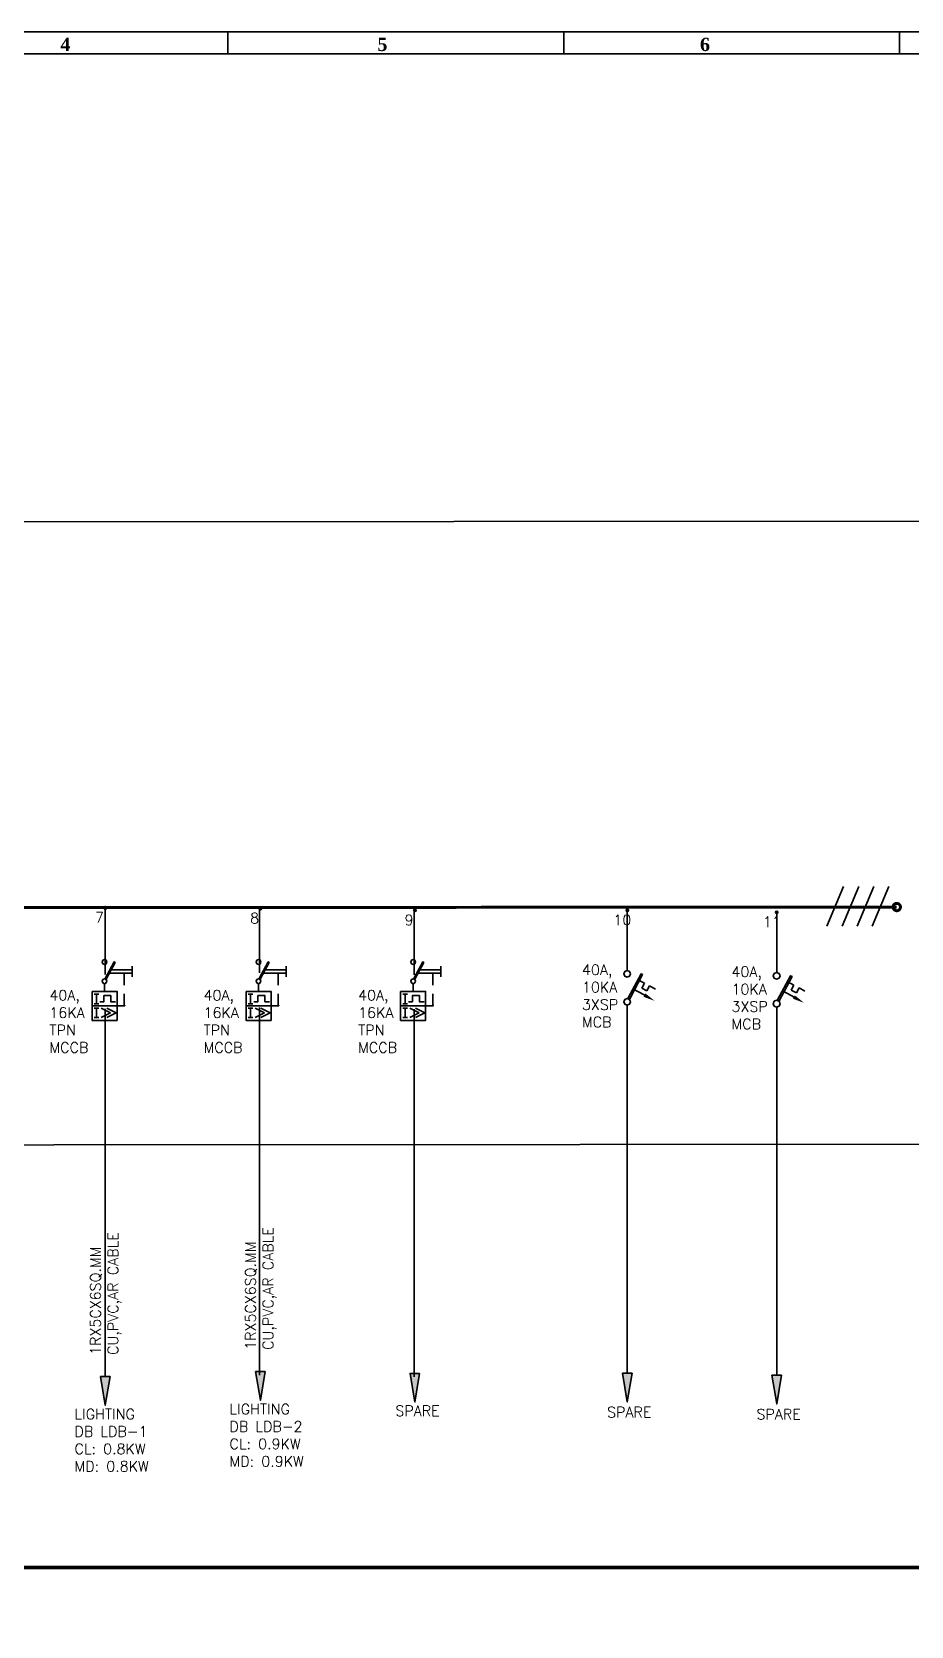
# Model space of a CAD drawing. Header units: millimetres. Extents: x -75054 to -34654, y 1338 to 43854.
# Drawn here: x -59526 to -48239, y 22865 to 43328 of the extents above; entities that cross this region are included whole.
import ezdxf

# ---------------------------------------------------------------- set-up
doc = ezdxf.new("R2010")
doc.units = ezdxf.units.MM
doc.linetypes.add('ACAD_ISO02W100', pattern=[15, 12, -3])
doc.layers.add('TEXT', color=7, linetype='Continuous')
doc.layers.add('TITLE', color=7, linetype='Continuous')
doc.styles.get("Standard").update_dxf_attribs({"font": 'arial.ttf'})
doc.styles.add('Times-Roman', font='times.ttf')

# ---------------------------------------------------------------- blocks, each defined once
blk = doc.blocks.new('LOGO2')
at = {"color": 153, "lineweight": 35}
for points in [[(-657.85, 501.65), (-657.85, -182.45), (-8.66, -182.45), (-8.66, 501.65)], [(-653.23, 497.02), (-653.23, -177.82), (-13.29, -177.82), (-13.29, 497.02)]]:
    blk.add_lwpolyline(points, close=True, dxfattribs=at)
for points in [[(-368.81, 497.02), (-368.81, 501.65)], [(-297.71, 497.02), (-297.71, 501.65)], [(-226.6, 497.02), (-226.6, 501.65)]]:
    blk.add_lwpolyline(points, dxfattribs=at)
at = {"layer": 'TITLE', "color": 153, "char_height": 2.8008, "width": 8.5079, "attachment_point": 1}
for s, insert in [('{\\fTimes New Roman|b1|i0|c0|p18; 4}', (-405.37, 500.4)), ('{\\fTimes New Roman|b1|i0|c0|p18; 5}', (-338.22, 500.4)), ('{\\fTimes New Roman|b1|i0|c0|p18; 6}', (-269.9, 500.4))]:
    blk.add_mtext(s, dxfattribs=dict(at, insert=insert))
blk = doc.blocks.new('MCB')
h = blk.add_hatch(color=5)
h.dxf.hatch_style = 2
h.paths.add_polyline_path([(0.327519, -3.787175), (0.125871, -3.678484), (1.864995, -0.451908), (2.066642, -0.560599)])
h = blk.add_hatch(color=5)
h.dxf.hatch_style = 2
h.paths.add_polyline_path([(2.437518, -3.07654), (2.180872, -3.525626), (3.656506, -4.070985)])
at = {"color": 5, "lineweight": 35}
for points in [[(0.458187, -0.458188), (0.323991, -0.134196), (0, 0), (-0.323956, -0.134196), (-0.458188, -0.458188), (-0.323956, -0.782143), (0, -0.91634), (0.323991, -0.782143)], [(0.327519, -3.787175), (0.125871, -3.678484), (1.864995, -0.451908), (2.066642, -0.560599)], [(0.458187, -4.19354), (0.323991, -3.869584), (0, -3.735387), (-0.323956, -3.869584), (-0.458188, -4.19354), (-0.323956, -4.517531), (0, -4.651728), (0.323991, -4.517531)]]:
    blk.add_lwpolyline(points, close=True, dxfattribs=at)
for points in [[(2.316268, -1.713724), (1.429279, -1.235604)], [(2.318561, -1.708891), (1.964125, -2.366504)], [(3.000092, -2.06883), (2.642552, -2.732193)], [(3.784988, -2.491916), (3.000092, -2.06883)], [(3.011593, -3.677496), (0.763834, -2.465952)], [(2.642552, -2.732193), (1.964125, -2.366504)]]:
    blk.add_lwpolyline(points, dxfattribs=at)
blk = doc.blocks.new('MCCB')
h = blk.add_hatch(color=5)
h.dxf.hatch_style = 2
h.paths.add_polyline_path([(0.222815, -2.621421), (0.083256, -2.546174), (1.287039, -0.312773), (1.426633, -0.388021)])
at = {"color": 5, "lineweight": 35}
for points in [[(0.313267, -0.317112), (0.22038, -0.092851), (-0.00388, 0.000035), (-0.228141, -0.092851), (-0.321028, -0.317112), (-0.228141, -0.541373), (-0.00388, -0.634259), (0.22038, -0.541373)], [(0.222815, -2.621421), (0.083256, -2.546174), (1.287039, -0.312773), (1.426633, -0.388021)], [(-1.676894, -4.248186), (1.669168, -4.248186), (1.669168, -8.136714), (-1.676894, -8.136714)], [(0.313267, -2.902691), (0.22038, -2.67843), (-0.00388, -2.585544), (-0.228141, -2.67843), (-0.321028, -2.902691), (-0.228141, -3.126952), (-0.00388, -3.219838), (0.22038, -3.126952)], [(2.647809, -6.181443), (2.698609, -6.181443), (2.698609, -6.130643), (2.647809, -6.130643)]]:
    blk.add_lwpolyline(points, close=True, dxfattribs=at)
for points in [[(0.574322, -1.802201), (3.687304, -1.802201)], [(0.803205, -1.377562), (3.682118, -1.377562)], [(2.636203, -3.415171), (2.636203, -1.802201)], [(3.687304, -0.880604), (3.687304, -2.302263)], [(-0.00388, -3.219838), (-0.00388, -4.248186)], [(-1.680774, -6.19245), (1.665288, -6.19245)], [(1.447059, -6.19245), (2.636203, -6.19245)], [(2.636203, -6.19245), (2.636203, -4.579444)]]:
    blk.add_lwpolyline(points, dxfattribs=at)
at = {"color": 0, "lineweight": 35}
for points in [[(-1.408359, -4.647389), (-0.782144, -4.647389)], [(-1.408359, -5.899821), (-0.782144, -5.899821)], [(-1.095269, -5.899821), (-1.095269, -4.647389)], [(-0.636058, -5.646808), (-0.091087, -5.646808), (-0.091087, -4.811783), (0.831991, -4.811783), (0.831991, -5.646808), (1.473694, -5.646808)], [(-1.408359, -6.479505), (-0.782144, -6.479505)], [(-1.408359, -7.731937), (-0.782144, -7.731937)], [(-1.095269, -7.731937), (-1.095269, -6.479505)], [(0.786765, -7.105721), (-0.465667, -6.479505)], [(0.786765, -7.105721), (-0.465667, -7.731937)], [(1.541463, -7.105721), (0.289031, -6.479505)], [(1.541463, -7.105721), (0.289031, -7.731937)]]:
    blk.add_lwpolyline(points, dxfattribs=at)

msp = doc.modelspace()

# ---------------------------------------------------------------- hatches: boundary and pattern name
h = msp.add_hatch(color=0)
h.dxf.hatch_style = 2
h.paths.add_polyline_path([(-58594, 32098), (-58599, 32087), (-58583, 32087)])
h = msp.add_hatch(color=0)
h.dxf.hatch_style = 2
h.paths.add_polyline_path([(-58594, 32096), (-58599, 32085), (-58583, 32085)])
h = msp.add_hatch(color=0)
h.dxf.hatch_style = 2
h.paths.add_polyline_path([(-58599, 32087), (-58594, 32076), (-58583, 32087)])
h = msp.add_hatch(color=0)
h.dxf.hatch_style = 2
h.paths.add_polyline_path([(-58599, 32085), (-58594, 32073), (-58583, 32085)])
h = msp.add_hatch(color=0)
h.dxf.hatch_style = 2
h.paths.add_polyline_path([(-58583, 32103), (-58594, 32098), (-58583, 32087)])
h = msp.add_hatch(color=0)
h.dxf.hatch_style = 2
h.paths.add_polyline_path([(-58583, 32101), (-58594, 32096), (-58583, 32085)])
h = msp.add_hatch(color=0)
h.dxf.hatch_style = 2
h.paths.add_polyline_path([(-58594, 32076), (-58583, 32071), (-58583, 32087)])
h = msp.add_hatch(color=0)
h.dxf.hatch_style = 2
h.paths.add_polyline_path([(-58594, 32073), (-58583, 32069), (-58583, 32084)])
h = msp.add_hatch(color=0)
h.dxf.hatch_style = 2
h.paths.add_polyline_path([(-58572, 32098), (-58583, 32103), (-58583, 32087)])
h = msp.add_hatch(color=0)
h.dxf.hatch_style = 2
h.paths.add_polyline_path([(-58572, 32096), (-58583, 32101), (-58583, 32085)])
h = msp.add_hatch(color=0)
h.dxf.hatch_style = 2
h.paths.add_polyline_path([(-58567, 32087), (-58572, 32098), (-58583, 32087)])
h = msp.add_hatch(color=0)
h.dxf.hatch_style = 2
h.paths.add_polyline_path([(-58567, 32085), (-58572, 32096), (-58583, 32085)])
h = msp.add_hatch(color=0)
h.dxf.hatch_style = 2
h.paths.add_polyline_path([(-58583, 32071), (-58572, 32076), (-58583, 32087)])
h = msp.add_hatch(color=0)
h.dxf.hatch_style = 2
h.paths.add_polyline_path([(-58572, 32076), (-58567, 32087), (-58583, 32087)])
h = msp.add_hatch(color=0)
h.dxf.hatch_style = 2
h.paths.add_polyline_path([(-58583, 32069), (-58572, 32073), (-58583, 32085)])
h = msp.add_hatch(color=0)
h.dxf.hatch_style = 2
h.paths.add_polyline_path([(-58572, 32073), (-58567, 32085), (-58583, 32085)])
h = msp.add_hatch(color=0)
h.dxf.hatch_style = 2
h.paths.add_polyline_path([(-56604, 32087), (-56609, 32075), (-56593, 32075)])
h = msp.add_hatch(color=0)
h.dxf.hatch_style = 2
h.paths.add_polyline_path([(-56609, 32075), (-56604, 32064), (-56593, 32075)])
h = msp.add_hatch(color=0)
h.dxf.hatch_style = 2
h.paths.add_polyline_path([(-56593, 32091), (-56604, 32087), (-56593, 32076)])
h = msp.add_hatch(color=0)
h.dxf.hatch_style = 2
h.paths.add_polyline_path([(-56604, 32064), (-56593, 32059), (-56593, 32075)])
h = msp.add_hatch(color=0)
h.dxf.hatch_style = 2
h.paths.add_polyline_path([(-56582, 32087), (-56593, 32091), (-56593, 32076)])
h = msp.add_hatch(color=0)
h.dxf.hatch_style = 2
h.paths.add_polyline_path([(-56577, 32075), (-56582, 32087), (-56593, 32076)])
h = msp.add_hatch(color=0)
h.dxf.hatch_style = 2
h.paths.add_polyline_path([(-56593, 32059), (-56582, 32064), (-56593, 32075)])
h = msp.add_hatch(color=0)
h.dxf.hatch_style = 2
h.paths.add_polyline_path([(-56582, 32064), (-56577, 32075), (-56593, 32075)])
h = msp.add_hatch(color=0)
h.dxf.hatch_style = 2
h.paths.add_polyline_path([(-54620, 32063), (-54625, 32052), (-54609, 32052)])
h = msp.add_hatch(color=0)
h.dxf.hatch_style = 2
h.paths.add_polyline_path([(-54625, 32052), (-54620, 32041), (-54609, 32052)])
h = msp.add_hatch(color=0)
h.dxf.hatch_style = 2
h.paths.add_polyline_path([(-54609, 32068), (-54620, 32063), (-54609, 32052)])
h = msp.add_hatch(color=0)
h.dxf.hatch_style = 2
h.paths.add_polyline_path([(-54620, 32041), (-54609, 32036), (-54609, 32052)])
h = msp.add_hatch(color=0)
h.dxf.hatch_style = 2
h.paths.add_polyline_path([(-54598, 32063), (-54609, 32068), (-54609, 32052)])
h = msp.add_hatch(color=0)
h.dxf.hatch_style = 2
h.paths.add_polyline_path([(-54593, 32052), (-54598, 32063), (-54609, 32052)])
h = msp.add_hatch(color=0)
h.dxf.hatch_style = 2
h.paths.add_polyline_path([(-54609, 32036), (-54598, 32041), (-54609, 32052)])
h = msp.add_hatch(color=0)
h.dxf.hatch_style = 2
h.paths.add_polyline_path([(-54598, 32041), (-54593, 32052), (-54609, 32052)])
h = msp.add_hatch(color=0)
h.dxf.hatch_style = 2
h.paths.add_polyline_path([(-51893, 32065), (-51898, 32053), (-51882, 32053)])
h = msp.add_hatch(color=0)
h.dxf.hatch_style = 2
h.paths.add_polyline_path([(-51898, 32053), (-51893, 32042), (-51882, 32053)])
h = msp.add_hatch(color=0)
h.dxf.hatch_style = 2
h.paths.add_polyline_path([(-51882, 32069), (-51893, 32065), (-51882, 32053)])
h = msp.add_hatch(color=0)
h.dxf.hatch_style = 2
h.paths.add_polyline_path([(-51893, 32042), (-51882, 32037), (-51882, 32053)])
h = msp.add_hatch(color=0)
h.dxf.hatch_style = 2
h.paths.add_polyline_path([(-51871, 32065), (-51882, 32069), (-51882, 32054)])
h = msp.add_hatch(color=0)
h.dxf.hatch_style = 2
h.paths.add_polyline_path([(-51866, 32053), (-51871, 32065), (-51882, 32053)])
h = msp.add_hatch(color=0)
h.dxf.hatch_style = 2
h.paths.add_polyline_path([(-51882, 32037), (-51871, 32042), (-51882, 32053)])
h = msp.add_hatch(color=0)
h.dxf.hatch_style = 2
h.paths.add_polyline_path([(-51871, 32042), (-51866, 32053), (-51882, 32053)])
h = msp.add_hatch(color=0)
h.dxf.hatch_style = 2
h.paths.add_polyline_path([(-49975, 32039), (-49980, 32028), (-49964, 32028)])
h = msp.add_hatch(color=0)
h.dxf.hatch_style = 2
h.paths.add_polyline_path([(-49980, 32028), (-49975, 32017), (-49964, 32028)])
h = msp.add_hatch(color=0)
h.dxf.hatch_style = 2
h.paths.add_polyline_path([(-49964, 32044), (-49975, 32039), (-49964, 32028)])
h = msp.add_hatch(color=0)
h.dxf.hatch_style = 2
h.paths.add_polyline_path([(-49975, 32017), (-49964, 32012), (-49964, 32028)])
h = msp.add_hatch(color=0)
h.dxf.hatch_style = 2
h.paths.add_polyline_path([(-49952, 32039), (-49964, 32044), (-49964, 32028)])
h = msp.add_hatch(color=0)
h.dxf.hatch_style = 2
h.paths.add_polyline_path([(-49948, 32028), (-49952, 32039), (-49964, 32028)])
h = msp.add_hatch(color=0)
h.dxf.hatch_style = 2
h.paths.add_polyline_path([(-49964, 32012), (-49952, 32017), (-49964, 32028)])
h = msp.add_hatch(color=0)
h.dxf.hatch_style = 2
h.paths.add_polyline_path([(-49952, 32017), (-49948, 32028), (-49963, 32028)])
h = msp.add_hatch(color=5)
h.dxf.hatch_style = 2
h.paths.add_polyline_path([(-58522, 26068), (-58583, 25700), (-58644, 26068)])
h = msp.add_hatch(color=5)
h.dxf.hatch_style = 2
h.paths.add_polyline_path([(-56532, 26133), (-56593, 25765), (-56654, 26133)])
h = msp.add_hatch(color=5)
h.dxf.hatch_style = 2
h.paths.add_polyline_path([(-54548, 26109), (-54609, 25741), (-54670, 26109)])
h = msp.add_hatch(color=5)
h.dxf.hatch_style = 2
h.paths.add_polyline_path([(-51821, 26110), (-51882, 25742), (-51943, 26110)])
h = msp.add_hatch(color=5)
h.dxf.hatch_style = 2
h.paths.add_polyline_path([(-49902, 26085), (-49964, 25717), (-50025, 26085)])

# ---------------------------------------------------------------- linework, layer by layer
at = {"color": 5, "linetype": 'ACAD_ISO02W100', "ltscale": 0.2}
msp.add_lwpolyline([(-73075, 37034), (-47804, 37050), (-47804, 29048), (-73075, 29032)], close=True, dxfattribs=at)
at = {"color": 3, "const_width": 47.9}
msp.add_lwpolyline([(-68138, 25145), (-68138, 23616), (-46587, 23616), (-46587, 36364), (-45133, 36364), (-45133, 36081)], dxfattribs=at)
at = {"color": 0, "lineweight": 35}
msp.add_lwpolyline([(-49320, 31848), (-49106, 32358)], dxfattribs=at)
at = {"color": 5, "lineweight": 35}
for points in [[(-49126, 31848), (-48912, 32358)], [(-58583, 32087), (-58583, 31231)], [(-56604, 32105), (-56604, 31249)], [(-54620, 32082), (-54620, 31226)], [(-51882, 32053), (-51882, 31279)], [(-49964, 32028), (-49964, 31253)], [(-58583, 26068), (-58583, 30788)], [(-56604, 26086), (-56604, 30806)], [(-54620, 26063), (-54620, 30783)], [(-51882, 26110), (-51882, 30839)], [(-49964, 26085), (-49964, 30814)]]:
    msp.add_lwpolyline(points, dxfattribs=at)
at = {"color": 107, "lineweight": 35}
msp.add_lwpolyline([(-48933, 31848), (-48718, 32358)], dxfattribs=at)
at = {"color": 1, "lineweight": 35}
msp.add_lwpolyline([(-48739, 31848), (-48525, 32358)], dxfattribs=at)
at = {"color": 5, "const_width": 38.3}
msp.add_lwpolyline([(-48423, 32142, 1), (-48423, 32048, 1), (-48423, 32142)], format="xyb", dxfattribs=at)
msp.add_lwpolyline([(-72817, 32079), (-48423, 32095)], dxfattribs=at)
at = {"color": 0, "lineweight": 35}
for points in [[(-58594, 32098), (-58599, 32087), (-58583, 32087)], [(-58594, 32096), (-58599, 32085), (-58583, 32085)], [(-58599, 32087), (-58594, 32076), (-58583, 32087)], [(-58599, 32085), (-58594, 32073), (-58583, 32085)], [(-58583, 32103), (-58594, 32098), (-58583, 32087)], [(-58583, 32101), (-58594, 32096), (-58583, 32085)], [(-58594, 32076), (-58583, 32071), (-58583, 32087)], [(-58594, 32073), (-58583, 32069), (-58583, 32084)], [(-58572, 32098), (-58583, 32103), (-58583, 32087)], [(-58572, 32096), (-58583, 32101), (-58583, 32085)], [(-58567, 32087), (-58572, 32098), (-58583, 32087)], [(-58567, 32085), (-58572, 32096), (-58583, 32085)], [(-58583, 32071), (-58572, 32076), (-58583, 32087)], [(-58572, 32076), (-58567, 32087), (-58583, 32087)], [(-58583, 32069), (-58572, 32073), (-58583, 32085)], [(-58572, 32073), (-58567, 32085), (-58583, 32085)], [(-56604, 32087), (-56609, 32075), (-56593, 32075)], [(-56609, 32075), (-56604, 32064), (-56593, 32075)], [(-56593, 32091), (-56604, 32087), (-56593, 32076)], [(-56604, 32064), (-56593, 32059), (-56593, 32075)], [(-56582, 32087), (-56593, 32091), (-56593, 32076)], [(-56577, 32075), (-56582, 32087), (-56593, 32076)], [(-56593, 32059), (-56582, 32064), (-56593, 32075)], [(-56582, 32064), (-56577, 32075), (-56593, 32075)], [(-54620, 32063), (-54625, 32052), (-54609, 32052)], [(-54625, 32052), (-54620, 32041), (-54609, 32052)], [(-54609, 32068), (-54620, 32063), (-54609, 32052)], [(-54620, 32041), (-54609, 32036), (-54609, 32052)], [(-54598, 32063), (-54609, 32068), (-54609, 32052)], [(-54593, 32052), (-54598, 32063), (-54609, 32052)], [(-54609, 32036), (-54598, 32041), (-54609, 32052)], [(-54598, 32041), (-54593, 32052), (-54609, 32052)], [(-51893, 32065), (-51898, 32053), (-51882, 32053)], [(-51898, 32053), (-51893, 32042), (-51882, 32053)], [(-51882, 32069), (-51893, 32065), (-51882, 32053)], [(-51893, 32042), (-51882, 32037), (-51882, 32053)], [(-51871, 32065), (-51882, 32069), (-51882, 32054)], [(-51866, 32053), (-51871, 32065), (-51882, 32053)], [(-51882, 32037), (-51871, 32042), (-51882, 32053)], [(-51871, 32042), (-51866, 32053), (-51882, 32053)], [(-49975, 32039), (-49980, 32028), (-49964, 32028)], [(-49980, 32028), (-49975, 32017), (-49964, 32028)], [(-49964, 32044), (-49975, 32039), (-49964, 32028)], [(-49975, 32017), (-49964, 32012), (-49964, 32028)], [(-49952, 32039), (-49964, 32044), (-49964, 32028)], [(-49948, 32028), (-49952, 32039), (-49964, 32028)], [(-49964, 32012), (-49952, 32017), (-49964, 32028)], [(-49952, 32017), (-49948, 32028), (-49963, 32028)]]:
    msp.add_lwpolyline(points, close=True, dxfattribs=at)
at = {"color": 5, "lineweight": 35}
for points in [[(-58522, 26068), (-58583, 25700), (-58644, 26068)], [(-56532, 26133), (-56593, 25765), (-56654, 26133)], [(-54548, 26109), (-54609, 25741), (-54670, 26109)], [(-51821, 26110), (-51882, 25742), (-51943, 26110)], [(-49902, 26085), (-49964, 25717), (-50025, 26085)]]:
    msp.add_lwpolyline(points, close=True, dxfattribs=at)

# ---------------------------------------------------------------- block references
for name, p, xscale, yscale, zscale in [('LOGO2', (-34654, 12922), 60.61278119612726, 60.61278119612726, 60.61278119612726), ('MCCB', (-58593, 31420), 95.8045316476506, 95.8045316476506, 95.8045316476506), ('MCCB', (-56615, 31420), 95.8045316476506, 95.8045316476506, 95.8045316476506), ('MCCB', (-54631, 31420), 95.8045316476506, 95.8045316476506, 95.8045316476506), ('MCB', (-51883, 31281), 95.8045316476506, 95.8045316476506, 95.8045316476506), ('MCB', (-49965, 31256), 95.8045316476506, 95.8045316476506, 95.8045316476506)]:
    msp.add_blockref(name, p, dxfattribs=dict(xscale=xscale, yscale=yscale, zscale=zscale))

# ---------------------------------------------------------------- texts
at = {"layer": 'TEXT', "char_height": 153.29, "attachment_point": 1}
for s, insert, width in [('{\\Fromans|c0;\\H0.875x;7} ', (-58715, 32029), 103.09), ('{\\Fromans|c0;\\H0.875x;8} ', (-56724, 32019), 103.09), ('{\\Fromans|c0;\\H0.875x;9} ', (-54741, 31996), 103.09), ('{\\Fromans.shx|c0;\\H0.875x;10}', (-52061, 31997), 9854.71), ('{\\Fromans.shx|c0;\\H0.875x;11}', (-50143, 31972), 9854.71)]:
    msp.add_mtext(s, dxfattribs=dict(at, insert=insert, width=width))
at = {"layer": 'TEXT', "char_height": 134.13, "attachment_point": 1, "style": 'Times-Roman'}
for s, insert, width in [('\\A1;{\\Fromans|c0;40A,\\P10KA\\P3XSP\\PMCB}', (-52464, 31357), 8583.54), ('\\A1;{\\Fromans|c0;40A,\\P10KA\\P3XSP\\PMCB}', (-50545, 31332), 8583.54), ('\\A1;{\\Fromans.shx|c0;40A,\\P16KA\\PTPN\\PMCCB}', (-59301, 31030), 1374.26), ('\\A1;{\\Fromans.shx|c0;40A,\\P16KA\\PTPN\\PMCCB}', (-57322, 31030), 1374.26), ('\\A1;{\\Fromans.shx|c0;40A,\\P16KA\\PTPN\\PMCCB}', (-55338, 31030), 1374.26), ('\\A1;{\\Fromans.shx|c0;LIGHTING DB LDB-1\\PCL: 0.8KW\\PMD: 0.8KW}', (-58979, 25654), 1119.33), ('\\A1;{\\Fromans.shx|c0;LIGHTING DB LDB-2\\PCL: 0.9KW\\PMD: 0.9KW}', (-56989, 25718), 1119.33), ('\\A1;{\\Fromans|c0;SPARE}', (-54860, 25696), 8995.48), ('\\A1;{\\Fromans|c0;SPARE}', (-52142, 25678), 8995.48), ('\\A1;{\\Fromans|c0;SPARE}', (-50224, 25652), 8995.48)]:
    msp.add_mtext(s, dxfattribs=dict(at, insert=insert, width=width))
at = {"layer": 'TEXT', "char_height": 134.13, "width": 2038.42, "attachment_point": 1, "rotation": 90, "style": 'Times-Roman'}
for insert in [(-58776, 26346), (-56786, 26411)]:
    msp.add_mtext('\\A1;{\\Fromans|c0;1RX5CX6SQ.MM \\PCU,PVC,AR CABLE}', dxfattribs=dict(at, insert=insert))

doc.saveas('drawing.dxf')
